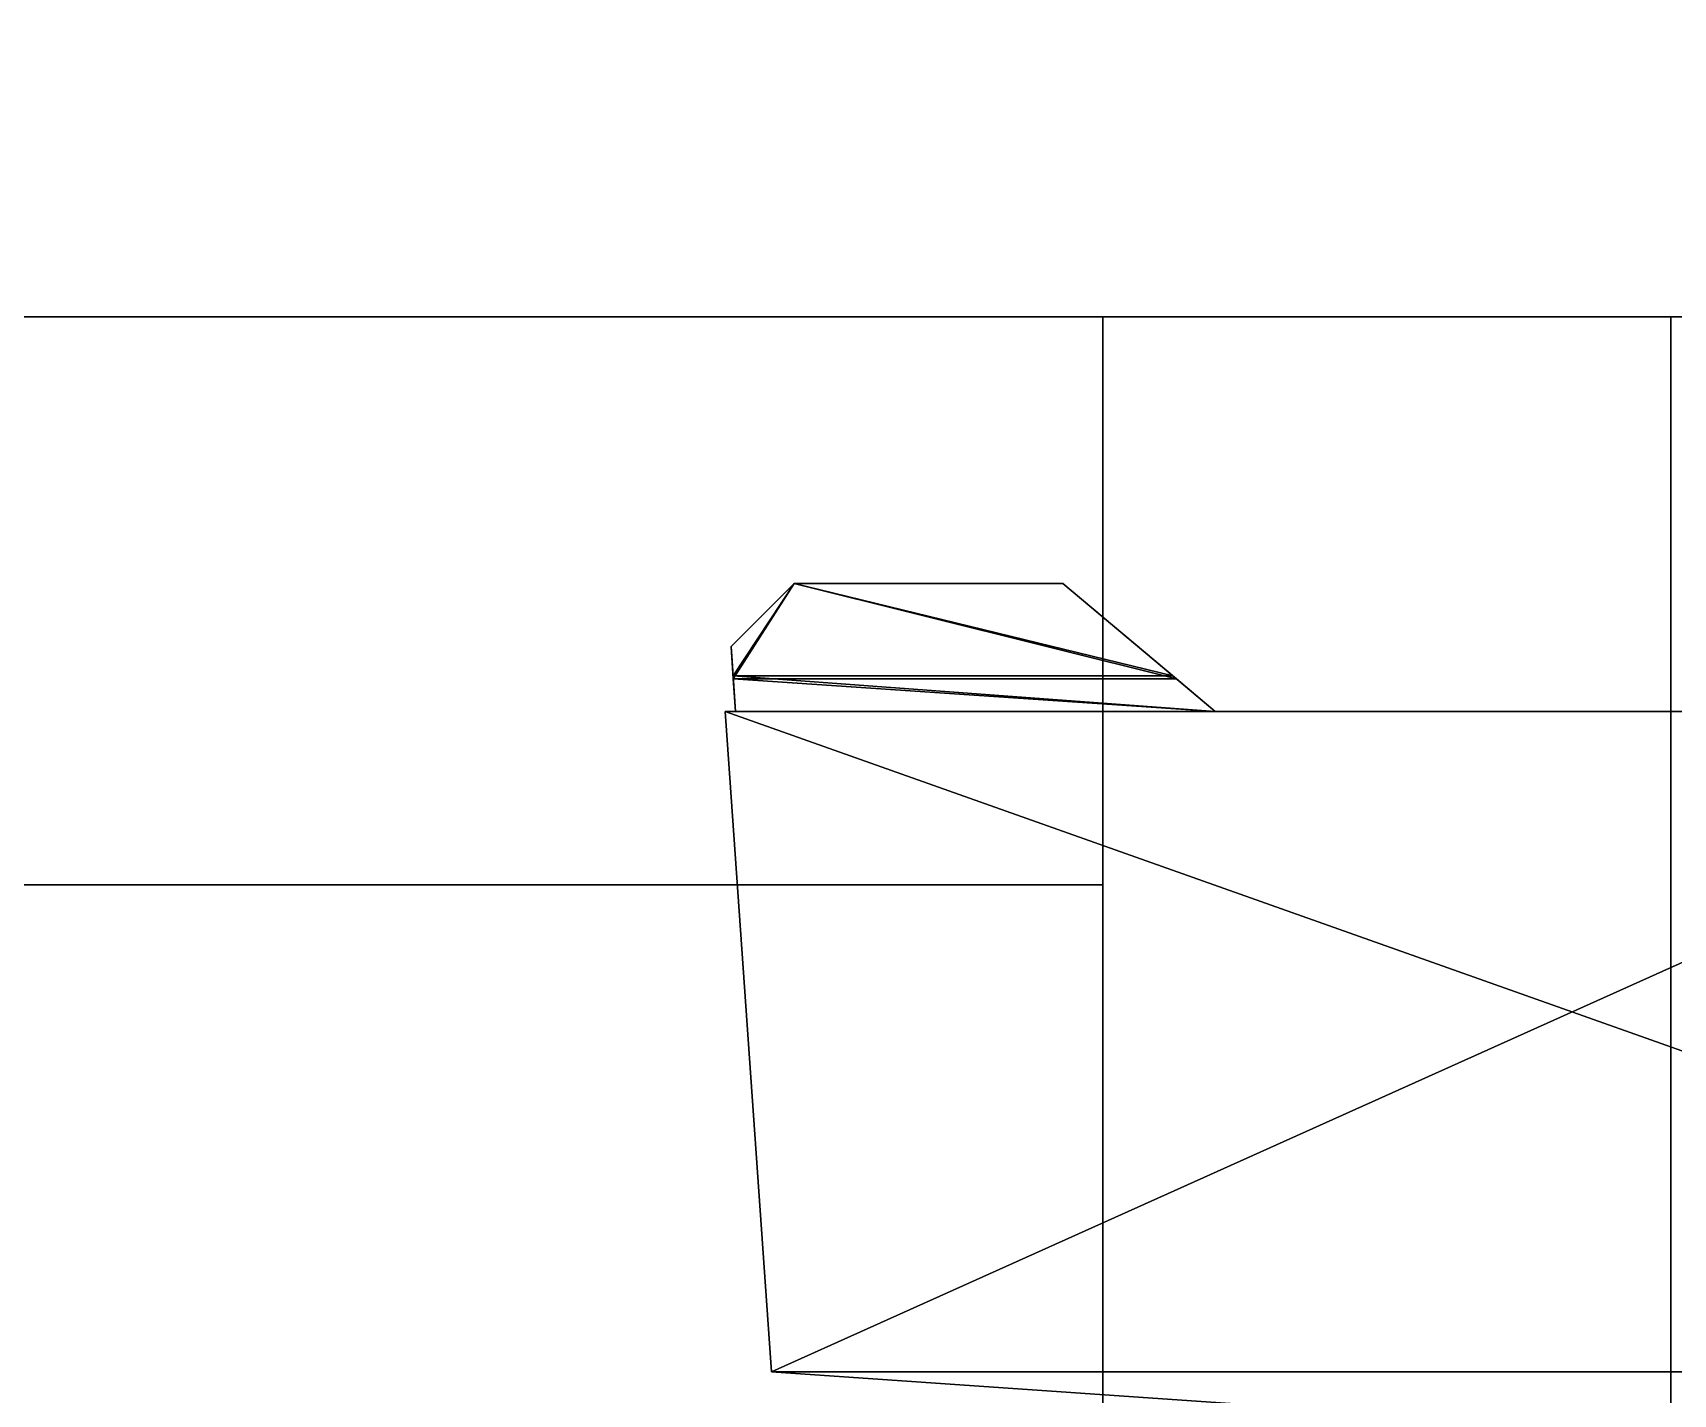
# Model space of a CAD drawing. Extents: x 0 to 2775, y -2341 to 0.
# Drawn here: x 606.1 to 658.1, y -1537.8 to -1494.7 of the extents above; entities that cross this region are included whole.
import ezdxf

# ---------------------------------------------------------------- set-up
doc = ezdxf.new("R2010")
doc.units = 0
for name, color, linetype in [('LAYER0', 7, 'CONTINUOUS'), ('LAYER121', 253, 'CONTINUOUS'), ('LAYER124', 253, 'CONTINUOUS'), ('LAYER127', 253, 'CONTINUOUS'), ('LAYER13', 7, 'CONTINUOUS'), ('LAYER130', 253, 'CONTINUOUS'), ('LAYER133', 253, 'CONTINUOUS'), ('LAYER20', 7, 'CONTINUOUS'), ('LAYER21', 7, 'CONTINUOUS'), ('LAYER267', 7, 'CONTINUOUS'), ('LAYER268', 7, 'CONTINUOUS'), ('LAYER54', 7, 'CONTINUOUS'), ('LAYER7', 7, 'CONTINUOUS')]:
    doc.layers.add(name, color=color, linetype=linetype)

msp = doc.modelspace()

# ---------------------------------------------------------------- linework, layer by layer
at = {"layer": 'LAYER0', "invisible_edges": 1}
for points in [[(2775, 0), (18, -2341), (18, 0), (2775, 0)], [(18, -2341), (2775, 0), (2775, -2341), (18, -2341)], [(2775, -2341, 5), (18, 0, 5), (18, -2341, 5), (2775, -2341, 5)], [(18, 0, 5), (2775, -2341, 5), (2775, 0, 5), (18, 0, 5)]]:
    msp.add_3dface(points, dxfattribs=at)
at = {"layer": 'LAYER121'}
for points in [[(628.2313, -1514.12, 197.125), (628.2977, -1515.138, 197.125), (630.2313, -1512.12, 197.125), (628.2313, -1514.12, 197.125)], [(628.2313, -1514.12, 196.525), (630.2313, -1512.12, 196.525), (628.2913, -1515.046, 196.525), (628.2313, -1514.12, 196.525)], [(628.2977, -1515.138, 178.875), (628.2313, -1514.12, 178.875), (630.2313, -1512.12, 178.875), (628.2977, -1515.138, 178.875)], [(630.2313, -1512.12, 179.475), (628.2313, -1514.12, 179.475), (628.2913, -1515.046, 179.475), (630.2313, -1512.12, 179.475)], [(630.2313, -1512.12, 196.525), (628.2313, -1514.12, 196.525), (630.2313, -1512.12, 197.125), (630.2313, -1512.12, 196.525)], [(630.2313, -1512.12, 197.125), (628.2313, -1514.12, 196.525), (628.2313, -1514.12, 197.125), (630.2313, -1512.12, 197.125)], [(628.2313, -1514.12, 179.475), (630.2313, -1512.12, 179.475), (630.2313, -1512.12, 178.875), (628.2313, -1514.12, 179.475)], [(628.2313, -1514.12, 179.475), (630.2313, -1512.12, 178.875), (628.2313, -1514.12, 178.875), (628.2313, -1514.12, 179.475)], [(630.2313, -1512.12, 196.525), (642.2256, -1515.046, 196.525), (628.2913, -1515.046, 196.525), (630.2313, -1512.12, 196.525)], [(642.2256, -1515.046, 179.475), (630.2313, -1512.12, 179.475), (628.2913, -1515.046, 179.475), (642.2256, -1515.046, 179.475)], [(642.3356, -1515.138, 197.125), (630.2313, -1512.12, 197.125), (628.2977, -1515.138, 197.125), (642.3356, -1515.138, 197.125)], [(630.2313, -1512.12, 178.875), (642.3356, -1515.138, 178.875), (628.2977, -1515.138, 178.875), (630.2313, -1512.12, 178.875)], [(642.3356, -1515.138, 197.125), (638.7384, -1512.12, 197.125), (630.2313, -1512.12, 197.125), (642.3356, -1515.138, 197.125)], [(638.7384, -1512.12, 196.525), (630.2313, -1512.12, 196.525), (630.2313, -1512.12, 197.125), (638.7384, -1512.12, 196.525)], [(638.7384, -1512.12, 196.525), (630.2313, -1512.12, 197.125), (638.7384, -1512.12, 197.125), (638.7384, -1512.12, 196.525)], [(638.7384, -1512.12, 196.525), (642.2256, -1515.046, 196.525), (630.2313, -1512.12, 196.525), (638.7384, -1512.12, 196.525)], [(638.7384, -1512.12, 178.875), (642.3356, -1515.138, 178.875), (630.2313, -1512.12, 178.875), (638.7384, -1512.12, 178.875)], [(630.2313, -1512.12, 179.475), (638.7384, -1512.12, 179.475), (630.2313, -1512.12, 178.875), (630.2313, -1512.12, 179.475)], [(630.2313, -1512.12, 178.875), (638.7384, -1512.12, 179.475), (638.7384, -1512.12, 178.875), (630.2313, -1512.12, 178.875)], [(642.2256, -1515.046, 179.475), (638.7384, -1512.12, 179.475), (630.2313, -1512.12, 179.475), (642.2256, -1515.046, 179.475)], [(642.2256, -1515.046, 196.525), (638.7384, -1512.12, 196.525), (638.7384, -1512.12, 197.125), (642.2256, -1515.046, 196.525)], [(642.2256, -1515.046, 196.525), (638.7384, -1512.12, 197.125), (642.3356, -1515.138, 197.125), (642.2256, -1515.046, 196.525)], [(638.7384, -1512.12, 179.475), (642.2256, -1515.046, 179.475), (638.7384, -1512.12, 178.875), (638.7384, -1512.12, 179.475)], [(638.7384, -1512.12, 178.875), (642.2256, -1515.046, 179.475), (642.3356, -1515.138, 178.875), (638.7384, -1512.12, 178.875)], [(628.2313, -1514.12, 196.525), (628.2913, -1515.046, 196.525), (628.2313, -1514.12, 197.125), (628.2313, -1514.12, 196.525)], [(628.2313, -1514.12, 197.125), (628.2913, -1515.046, 196.525), (628.2977, -1515.138, 197.125), (628.2313, -1514.12, 197.125)], [(628.2913, -1515.046, 179.475), (628.2313, -1514.12, 179.475), (628.2313, -1514.12, 178.875), (628.2913, -1515.046, 179.475)], [(628.2913, -1515.046, 179.475), (628.2313, -1514.12, 178.875), (628.2977, -1515.138, 178.875), (628.2913, -1515.046, 179.475)], [(628.3699, -1516.17, 196.1709), (628.2977, -1515.138, 197.125), (628.2913, -1515.046, 196.525), (628.3699, -1516.17, 196.1709)], [(642.2256, -1515.046, 196.525), (643.5651, -1516.17, 196.1709), (628.2913, -1515.046, 196.525), (642.2256, -1515.046, 196.525)], [(628.2913, -1515.046, 196.525), (643.5651, -1516.17, 196.1709), (628.3699, -1516.17, 196.1709), (628.2913, -1515.046, 196.525)], [(628.2977, -1515.138, 178.875), (628.3699, -1516.17, 179.8291), (628.2913, -1515.046, 179.475), (628.2977, -1515.138, 178.875)], [(643.5651, -1516.17, 179.8291), (642.2256, -1515.046, 179.475), (628.2913, -1515.046, 179.475), (643.5651, -1516.17, 179.8291)], [(643.5651, -1516.17, 179.8291), (628.2913, -1515.046, 179.475), (628.3699, -1516.17, 179.8291), (643.5651, -1516.17, 179.8291)], [(628.3699, -1516.17, 196.8), (643.5651, -1516.17, 196.8), (628.2977, -1515.138, 197.125), (628.3699, -1516.17, 196.8)], [(628.2977, -1515.138, 197.125), (643.5651, -1516.17, 196.8), (642.3356, -1515.138, 197.125), (628.2977, -1515.138, 197.125)], [(628.3699, -1516.17, 196.1709), (628.3699, -1516.17, 196.8), (628.2977, -1515.138, 197.125), (628.3699, -1516.17, 196.1709)], [(643.5651, -1516.17, 179.2), (628.3699, -1516.17, 179.2), (628.2977, -1515.138, 178.875), (643.5651, -1516.17, 179.2)], [(643.5651, -1516.17, 179.2), (628.2977, -1515.138, 178.875), (642.3356, -1515.138, 178.875), (643.5651, -1516.17, 179.2)], [(628.3699, -1516.17, 179.2), (628.3699, -1516.17, 179.8291), (628.2977, -1515.138, 178.875), (628.3699, -1516.17, 179.2)], [(643.5651, -1516.17, 196.1709), (642.2256, -1515.046, 196.525), (642.3356, -1515.138, 197.125), (643.5651, -1516.17, 196.1709)], [(642.2256, -1515.046, 179.475), (643.5651, -1516.17, 179.8291), (642.3356, -1515.138, 178.875), (642.2256, -1515.046, 179.475)], [(643.5651, -1516.17, 196.1709), (642.3356, -1515.138, 197.125), (643.5651, -1516.17, 196.8), (643.5651, -1516.17, 196.1709)], [(642.3356, -1515.138, 178.875), (643.5651, -1516.17, 179.8291), (643.5651, -1516.17, 179.2), (642.3356, -1515.138, 178.875)], [(628.0424, -1516.17, 196.8), (629.5056, -1537.095, 196.8), (687.011, -1537.095, 196.8), (628.0424, -1516.17, 196.8)], [(628.0424, -1516.17, 196.8), (687.011, -1537.095, 196.8), (676.0402, -1516.17, 196.8), (628.0424, -1516.17, 196.8)], [(628.0424, -1516.17, 179.2), (628.0424, -1516.17, 196.8), (676.0402, -1516.17, 196.8), (628.0424, -1516.17, 179.2)], [(628.0424, -1516.17, 179.2), (676.0402, -1516.17, 196.8), (676.0402, -1516.17, 179.2), (628.0424, -1516.17, 179.2)], [(628.0424, -1516.17, 179.2), (629.5056, -1537.095, 179.2), (628.0424, -1516.17, 196.8), (628.0424, -1516.17, 179.2)], [(628.0424, -1516.17, 196.8), (629.5056, -1537.095, 179.2), (629.5056, -1537.095, 196.8), (628.0424, -1516.17, 196.8)], [(629.5056, -1537.095, 179.2), (628.0424, -1516.17, 179.2), (676.0402, -1516.17, 179.2), (629.5056, -1537.095, 179.2)], [(629.5056, -1537.095, 179.2), (676.0402, -1516.17, 179.2), (687.011, -1537.095, 179.2), (629.5056, -1537.095, 179.2)], [(687.011, -1537.095, 180.6), (687.011, -1541.07, 180.6), (629.5056, -1537.095, 180.6), (687.011, -1537.095, 180.6)], [(687.011, -1541.07, 195.4), (687.011, -1537.095, 195.4), (629.5056, -1537.095, 195.4), (687.011, -1541.07, 195.4)], [(687.011, -1541.07, 195.4), (629.5056, -1537.095, 195.4), (629.5056, -1537.095, 180.6), (687.011, -1541.07, 195.4)], [(687.011, -1541.07, 195.4), (629.5056, -1537.095, 180.6), (687.011, -1541.07, 180.6), (687.011, -1541.07, 195.4)], [(687.011, -1537.095, 179.2), (687.011, -1537.095, 180.6), (629.5056, -1537.095, 180.6), (687.011, -1537.095, 179.2)], [(687.011, -1537.095, 179.2), (629.5056, -1537.095, 180.6), (629.5056, -1537.095, 179.2), (687.011, -1537.095, 179.2)], [(629.5056, -1537.095, 196.8), (629.5056, -1537.095, 195.4), (687.011, -1537.095, 196.8), (629.5056, -1537.095, 196.8)], [(687.011, -1537.095, 196.8), (629.5056, -1537.095, 195.4), (687.011, -1537.095, 195.4), (687.011, -1537.095, 196.8)]]:
    msp.add_3dface(points, dxfattribs=at)
at = {"layer": 'LAYER124'}
for points in [[(628.2313, -1514.12, 740.625), (628.2977, -1515.138, 740.625), (630.2313, -1512.12, 740.625), (628.2313, -1514.12, 740.625)], [(628.2313, -1514.12, 740.025), (630.2313, -1512.12, 740.025), (628.2913, -1515.046, 740.025), (628.2313, -1514.12, 740.025)], [(628.2977, -1515.138, 722.375), (628.2313, -1514.12, 722.375), (630.2313, -1512.12, 722.375), (628.2977, -1515.138, 722.375)], [(630.2313, -1512.12, 722.975), (628.2313, -1514.12, 722.975), (628.2913, -1515.046, 722.975), (630.2313, -1512.12, 722.975)], [(630.2313, -1512.12, 740.025), (628.2313, -1514.12, 740.025), (630.2313, -1512.12, 740.625), (630.2313, -1512.12, 740.025)], [(630.2313, -1512.12, 740.625), (628.2313, -1514.12, 740.025), (628.2313, -1514.12, 740.625), (630.2313, -1512.12, 740.625)], [(628.2313, -1514.12, 722.975), (630.2313, -1512.12, 722.975), (630.2313, -1512.12, 722.375), (628.2313, -1514.12, 722.975)], [(628.2313, -1514.12, 722.975), (630.2313, -1512.12, 722.375), (628.2313, -1514.12, 722.375), (628.2313, -1514.12, 722.975)], [(630.2313, -1512.12, 740.025), (642.2256, -1515.046, 740.025), (628.2913, -1515.046, 740.025), (630.2313, -1512.12, 740.025)], [(642.2256, -1515.046, 722.975), (630.2313, -1512.12, 722.975), (628.2913, -1515.046, 722.975), (642.2256, -1515.046, 722.975)], [(642.3356, -1515.138, 740.625), (630.2313, -1512.12, 740.625), (628.2977, -1515.138, 740.625), (642.3356, -1515.138, 740.625)], [(630.2313, -1512.12, 722.375), (642.3356, -1515.138, 722.375), (628.2977, -1515.138, 722.375), (630.2313, -1512.12, 722.375)], [(642.3356, -1515.138, 740.625), (638.7384, -1512.12, 740.625), (630.2313, -1512.12, 740.625), (642.3356, -1515.138, 740.625)], [(638.7384, -1512.12, 740.025), (630.2313, -1512.12, 740.025), (630.2313, -1512.12, 740.625), (638.7384, -1512.12, 740.025)], [(638.7384, -1512.12, 740.025), (630.2313, -1512.12, 740.625), (638.7384, -1512.12, 740.625), (638.7384, -1512.12, 740.025)], [(638.7384, -1512.12, 740.025), (642.2256, -1515.046, 740.025), (630.2313, -1512.12, 740.025), (638.7384, -1512.12, 740.025)], [(638.7384, -1512.12, 722.375), (642.3356, -1515.138, 722.375), (630.2313, -1512.12, 722.375), (638.7384, -1512.12, 722.375)], [(630.2313, -1512.12, 722.975), (638.7384, -1512.12, 722.975), (630.2313, -1512.12, 722.375), (630.2313, -1512.12, 722.975)], [(630.2313, -1512.12, 722.375), (638.7384, -1512.12, 722.975), (638.7384, -1512.12, 722.375), (630.2313, -1512.12, 722.375)], [(642.2256, -1515.046, 722.975), (638.7384, -1512.12, 722.975), (630.2313, -1512.12, 722.975), (642.2256, -1515.046, 722.975)], [(642.2256, -1515.046, 740.025), (638.7384, -1512.12, 740.025), (638.7384, -1512.12, 740.625), (642.2256, -1515.046, 740.025)], [(642.2256, -1515.046, 740.025), (638.7384, -1512.12, 740.625), (642.3356, -1515.138, 740.625), (642.2256, -1515.046, 740.025)], [(638.7384, -1512.12, 722.975), (642.2256, -1515.046, 722.975), (638.7384, -1512.12, 722.375), (638.7384, -1512.12, 722.975)], [(638.7384, -1512.12, 722.375), (642.2256, -1515.046, 722.975), (642.3356, -1515.138, 722.375), (638.7384, -1512.12, 722.375)], [(628.2313, -1514.12, 740.025), (628.2913, -1515.046, 740.025), (628.2313, -1514.12, 740.625), (628.2313, -1514.12, 740.025)], [(628.2313, -1514.12, 740.625), (628.2913, -1515.046, 740.025), (628.2977, -1515.138, 740.625), (628.2313, -1514.12, 740.625)], [(628.2913, -1515.046, 722.975), (628.2313, -1514.12, 722.975), (628.2313, -1514.12, 722.375), (628.2913, -1515.046, 722.975)], [(628.2913, -1515.046, 722.975), (628.2313, -1514.12, 722.375), (628.2977, -1515.138, 722.375), (628.2913, -1515.046, 722.975)], [(628.3699, -1516.17, 739.671), (628.2977, -1515.138, 740.625), (628.2913, -1515.046, 740.025), (628.3699, -1516.17, 739.671)], [(642.2256, -1515.046, 740.025), (643.5651, -1516.17, 739.671), (628.2913, -1515.046, 740.025), (642.2256, -1515.046, 740.025)], [(628.2913, -1515.046, 740.025), (643.5651, -1516.17, 739.671), (628.3699, -1516.17, 739.671), (628.2913, -1515.046, 740.025)], [(628.2977, -1515.138, 722.375), (628.3699, -1516.17, 723.329), (628.2913, -1515.046, 722.975), (628.2977, -1515.138, 722.375)], [(643.5651, -1516.17, 723.329), (642.2256, -1515.046, 722.975), (628.2913, -1515.046, 722.975), (643.5651, -1516.17, 723.329)], [(643.5651, -1516.17, 723.329), (628.2913, -1515.046, 722.975), (628.3699, -1516.17, 723.329), (643.5651, -1516.17, 723.329)], [(628.3699, -1516.17, 740.3), (643.5651, -1516.17, 740.3), (628.2977, -1515.138, 740.625), (628.3699, -1516.17, 740.3)], [(628.2977, -1515.138, 740.625), (643.5651, -1516.17, 740.3), (642.3356, -1515.138, 740.625), (628.2977, -1515.138, 740.625)], [(628.3699, -1516.17, 739.671), (628.3699, -1516.17, 740.3), (628.2977, -1515.138, 740.625), (628.3699, -1516.17, 739.671)], [(643.5651, -1516.17, 722.7), (628.3699, -1516.17, 722.7), (628.2977, -1515.138, 722.375), (643.5651, -1516.17, 722.7)], [(643.5651, -1516.17, 722.7), (628.2977, -1515.138, 722.375), (642.3356, -1515.138, 722.375), (643.5651, -1516.17, 722.7)], [(628.3699, -1516.17, 722.7), (628.3699, -1516.17, 723.329), (628.2977, -1515.138, 722.375), (628.3699, -1516.17, 722.7)], [(643.5651, -1516.17, 739.671), (642.2256, -1515.046, 740.025), (642.3356, -1515.138, 740.625), (643.5651, -1516.17, 739.671)], [(642.2256, -1515.046, 722.975), (643.5651, -1516.17, 723.329), (642.3356, -1515.138, 722.375), (642.2256, -1515.046, 722.975)], [(643.5651, -1516.17, 739.671), (642.3356, -1515.138, 740.625), (643.5651, -1516.17, 740.3), (643.5651, -1516.17, 739.671)], [(642.3356, -1515.138, 722.375), (643.5651, -1516.17, 723.329), (643.5651, -1516.17, 722.7), (642.3356, -1515.138, 722.375)], [(628.0424, -1516.17, 740.3), (629.5056, -1537.095, 740.3), (687.011, -1537.095, 740.3), (628.0424, -1516.17, 740.3)], [(628.0424, -1516.17, 740.3), (687.011, -1537.095, 740.3), (676.0402, -1516.17, 740.3), (628.0424, -1516.17, 740.3)], [(628.0424, -1516.17, 722.7), (628.0424, -1516.17, 740.3), (676.0402, -1516.17, 740.3), (628.0424, -1516.17, 722.7)], [(628.0424, -1516.17, 722.7), (676.0402, -1516.17, 740.3), (676.0402, -1516.17, 722.7), (628.0424, -1516.17, 722.7)], [(628.0424, -1516.17, 722.7), (629.5056, -1537.095, 722.7), (628.0424, -1516.17, 740.3), (628.0424, -1516.17, 722.7)], [(628.0424, -1516.17, 740.3), (629.5056, -1537.095, 722.7), (629.5056, -1537.095, 740.3), (628.0424, -1516.17, 740.3)], [(629.5056, -1537.095, 722.7), (628.0424, -1516.17, 722.7), (676.0402, -1516.17, 722.7), (629.5056, -1537.095, 722.7)], [(629.5056, -1537.095, 722.7), (676.0402, -1516.17, 722.7), (687.011, -1537.095, 722.7), (629.5056, -1537.095, 722.7)], [(687.011, -1537.095, 724.1), (687.011, -1541.07, 724.1), (629.5056, -1537.095, 724.1), (687.011, -1537.095, 724.1)], [(687.011, -1541.07, 738.9), (687.011, -1537.095, 738.9), (629.5056, -1537.095, 738.9), (687.011, -1541.07, 738.9)], [(687.011, -1541.07, 738.9), (629.5056, -1537.095, 738.9), (629.5056, -1537.095, 724.1), (687.011, -1541.07, 738.9)], [(687.011, -1541.07, 738.9), (629.5056, -1537.095, 724.1), (687.011, -1541.07, 724.1), (687.011, -1541.07, 738.9)], [(687.011, -1537.095, 722.7), (687.011, -1537.095, 724.1), (629.5056, -1537.095, 724.1), (687.011, -1537.095, 722.7)], [(687.011, -1537.095, 722.7), (629.5056, -1537.095, 724.1), (629.5056, -1537.095, 722.7), (687.011, -1537.095, 722.7)], [(629.5056, -1537.095, 740.3), (629.5056, -1537.095, 738.9), (687.011, -1537.095, 740.3), (629.5056, -1537.095, 740.3)], [(687.011, -1537.095, 740.3), (629.5056, -1537.095, 738.9), (687.011, -1537.095, 738.9), (687.011, -1537.095, 740.3)]]:
    msp.add_3dface(points, dxfattribs=at)
at = {"layer": 'LAYER127'}
for points in [[(628.2313, -1514.12, 1284.125), (628.2977, -1515.138, 1284.125), (630.2313, -1512.12, 1284.125), (628.2313, -1514.12, 1284.125)], [(628.2313, -1514.12, 1283.525), (630.2313, -1512.12, 1283.525), (628.2913, -1515.046, 1283.525), (628.2313, -1514.12, 1283.525)], [(628.2977, -1515.138, 1265.875), (628.2313, -1514.12, 1265.875), (630.2313, -1512.12, 1265.875), (628.2977, -1515.138, 1265.875)], [(630.2313, -1512.12, 1266.475), (628.2313, -1514.12, 1266.475), (628.2913, -1515.046, 1266.475), (630.2313, -1512.12, 1266.475)], [(630.2313, -1512.12, 1283.525), (628.2313, -1514.12, 1283.525), (630.2313, -1512.12, 1284.125), (630.2313, -1512.12, 1283.525)], [(630.2313, -1512.12, 1284.125), (628.2313, -1514.12, 1283.525), (628.2313, -1514.12, 1284.125), (630.2313, -1512.12, 1284.125)], [(628.2313, -1514.12, 1266.475), (630.2313, -1512.12, 1266.475), (630.2313, -1512.12, 1265.875), (628.2313, -1514.12, 1266.475)], [(628.2313, -1514.12, 1266.475), (630.2313, -1512.12, 1265.875), (628.2313, -1514.12, 1265.875), (628.2313, -1514.12, 1266.475)], [(630.2313, -1512.12, 1283.525), (642.2256, -1515.046, 1283.525), (628.2913, -1515.046, 1283.525), (630.2313, -1512.12, 1283.525)], [(642.2256, -1515.046, 1266.475), (630.2313, -1512.12, 1266.475), (628.2913, -1515.046, 1266.475), (642.2256, -1515.046, 1266.475)], [(642.3356, -1515.138, 1284.125), (630.2313, -1512.12, 1284.125), (628.2977, -1515.138, 1284.125), (642.3356, -1515.138, 1284.125)], [(630.2313, -1512.12, 1265.875), (642.3356, -1515.138, 1265.875), (628.2977, -1515.138, 1265.875), (630.2313, -1512.12, 1265.875)], [(642.3356, -1515.138, 1284.125), (638.7384, -1512.12, 1284.125), (630.2313, -1512.12, 1284.125), (642.3356, -1515.138, 1284.125)], [(638.7384, -1512.12, 1283.525), (630.2313, -1512.12, 1283.525), (630.2313, -1512.12, 1284.125), (638.7384, -1512.12, 1283.525)], [(638.7384, -1512.12, 1283.525), (630.2313, -1512.12, 1284.125), (638.7384, -1512.12, 1284.125), (638.7384, -1512.12, 1283.525)], [(638.7384, -1512.12, 1283.525), (642.2256, -1515.046, 1283.525), (630.2313, -1512.12, 1283.525), (638.7384, -1512.12, 1283.525)], [(638.7384, -1512.12, 1265.875), (642.3356, -1515.138, 1265.875), (630.2313, -1512.12, 1265.875), (638.7384, -1512.12, 1265.875)], [(630.2313, -1512.12, 1266.475), (638.7384, -1512.12, 1266.475), (630.2313, -1512.12, 1265.875), (630.2313, -1512.12, 1266.475)], [(630.2313, -1512.12, 1265.875), (638.7384, -1512.12, 1266.475), (638.7384, -1512.12, 1265.875), (630.2313, -1512.12, 1265.875)], [(642.2256, -1515.046, 1266.475), (638.7384, -1512.12, 1266.475), (630.2313, -1512.12, 1266.475), (642.2256, -1515.046, 1266.475)], [(642.2256, -1515.046, 1283.525), (638.7384, -1512.12, 1283.525), (638.7384, -1512.12, 1284.125), (642.2256, -1515.046, 1283.525)], [(642.2256, -1515.046, 1283.525), (638.7384, -1512.12, 1284.125), (642.3356, -1515.138, 1284.125), (642.2256, -1515.046, 1283.525)], [(638.7384, -1512.12, 1266.475), (642.2256, -1515.046, 1266.475), (638.7384, -1512.12, 1265.875), (638.7384, -1512.12, 1266.475)], [(638.7384, -1512.12, 1265.875), (642.2256, -1515.046, 1266.475), (642.3356, -1515.138, 1265.875), (638.7384, -1512.12, 1265.875)], [(628.2313, -1514.12, 1283.525), (628.2913, -1515.046, 1283.525), (628.2313, -1514.12, 1284.125), (628.2313, -1514.12, 1283.525)], [(628.2313, -1514.12, 1284.125), (628.2913, -1515.046, 1283.525), (628.2977, -1515.138, 1284.125), (628.2313, -1514.12, 1284.125)], [(628.2913, -1515.046, 1266.475), (628.2313, -1514.12, 1266.475), (628.2313, -1514.12, 1265.875), (628.2913, -1515.046, 1266.475)], [(628.2913, -1515.046, 1266.475), (628.2313, -1514.12, 1265.875), (628.2977, -1515.138, 1265.875), (628.2913, -1515.046, 1266.475)], [(628.3699, -1516.17, 1283.171), (628.2977, -1515.138, 1284.125), (628.2913, -1515.046, 1283.525), (628.3699, -1516.17, 1283.171)], [(642.2256, -1515.046, 1283.525), (643.5651, -1516.17, 1283.171), (628.2913, -1515.046, 1283.525), (642.2256, -1515.046, 1283.525)], [(628.2913, -1515.046, 1283.525), (643.5651, -1516.17, 1283.171), (628.3699, -1516.17, 1283.171), (628.2913, -1515.046, 1283.525)], [(628.2977, -1515.138, 1265.875), (628.3699, -1516.17, 1266.829), (628.2913, -1515.046, 1266.475), (628.2977, -1515.138, 1265.875)], [(643.5651, -1516.17, 1266.829), (642.2256, -1515.046, 1266.475), (628.2913, -1515.046, 1266.475), (643.5651, -1516.17, 1266.829)], [(643.5651, -1516.17, 1266.829), (628.2913, -1515.046, 1266.475), (628.3699, -1516.17, 1266.829), (643.5651, -1516.17, 1266.829)], [(628.3699, -1516.17, 1283.8), (643.5651, -1516.17, 1283.8), (628.2977, -1515.138, 1284.125), (628.3699, -1516.17, 1283.8)], [(628.2977, -1515.138, 1284.125), (643.5651, -1516.17, 1283.8), (642.3356, -1515.138, 1284.125), (628.2977, -1515.138, 1284.125)], [(628.3699, -1516.17, 1283.171), (628.3699, -1516.17, 1283.8), (628.2977, -1515.138, 1284.125), (628.3699, -1516.17, 1283.171)], [(643.5651, -1516.17, 1266.2), (628.3699, -1516.17, 1266.2), (628.2977, -1515.138, 1265.875), (643.5651, -1516.17, 1266.2)], [(643.5651, -1516.17, 1266.2), (628.2977, -1515.138, 1265.875), (642.3356, -1515.138, 1265.875), (643.5651, -1516.17, 1266.2)], [(628.3699, -1516.17, 1266.2), (628.3699, -1516.17, 1266.829), (628.2977, -1515.138, 1265.875), (628.3699, -1516.17, 1266.2)], [(643.5651, -1516.17, 1283.171), (642.2256, -1515.046, 1283.525), (642.3356, -1515.138, 1284.125), (643.5651, -1516.17, 1283.171)], [(642.2256, -1515.046, 1266.475), (643.5651, -1516.17, 1266.829), (642.3356, -1515.138, 1265.875), (642.2256, -1515.046, 1266.475)], [(643.5651, -1516.17, 1283.171), (642.3356, -1515.138, 1284.125), (643.5651, -1516.17, 1283.8), (643.5651, -1516.17, 1283.171)], [(642.3356, -1515.138, 1265.875), (643.5651, -1516.17, 1266.829), (643.5651, -1516.17, 1266.2), (642.3356, -1515.138, 1265.875)], [(628.0424, -1516.17, 1283.8), (629.5056, -1537.095, 1283.8), (687.011, -1537.095, 1283.8), (628.0424, -1516.17, 1283.8)], [(628.0424, -1516.17, 1283.8), (687.011, -1537.095, 1283.8), (676.0402, -1516.17, 1283.8), (628.0424, -1516.17, 1283.8)], [(628.0424, -1516.17, 1266.2), (628.0424, -1516.17, 1283.8), (676.0402, -1516.17, 1283.8), (628.0424, -1516.17, 1266.2)], [(628.0424, -1516.17, 1266.2), (676.0402, -1516.17, 1283.8), (676.0402, -1516.17, 1266.2), (628.0424, -1516.17, 1266.2)], [(628.0424, -1516.17, 1266.2), (629.5056, -1537.095, 1266.2), (628.0424, -1516.17, 1283.8), (628.0424, -1516.17, 1266.2)], [(628.0424, -1516.17, 1283.8), (629.5056, -1537.095, 1266.2), (629.5056, -1537.095, 1283.8), (628.0424, -1516.17, 1283.8)], [(629.5056, -1537.095, 1266.2), (628.0424, -1516.17, 1266.2), (676.0402, -1516.17, 1266.2), (629.5056, -1537.095, 1266.2)], [(629.5056, -1537.095, 1266.2), (676.0402, -1516.17, 1266.2), (687.011, -1537.095, 1266.2), (629.5056, -1537.095, 1266.2)], [(687.011, -1537.095, 1267.6), (687.011, -1541.07, 1267.6), (629.5056, -1537.095, 1267.6), (687.011, -1537.095, 1267.6)], [(687.011, -1541.07, 1282.4), (687.011, -1537.095, 1282.4), (629.5056, -1537.095, 1282.4), (687.011, -1541.07, 1282.4)], [(687.011, -1541.07, 1282.4), (629.5056, -1537.095, 1282.4), (629.5056, -1537.095, 1267.6), (687.011, -1541.07, 1282.4)], [(687.011, -1541.07, 1282.4), (629.5056, -1537.095, 1267.6), (687.011, -1541.07, 1267.6), (687.011, -1541.07, 1282.4)], [(687.011, -1537.095, 1266.2), (687.011, -1537.095, 1267.6), (629.5056, -1537.095, 1267.6), (687.011, -1537.095, 1266.2)], [(687.011, -1537.095, 1266.2), (629.5056, -1537.095, 1267.6), (629.5056, -1537.095, 1266.2), (687.011, -1537.095, 1266.2)], [(629.5056, -1537.095, 1283.8), (629.5056, -1537.095, 1282.4), (687.011, -1537.095, 1283.8), (629.5056, -1537.095, 1283.8)], [(687.011, -1537.095, 1283.8), (629.5056, -1537.095, 1282.4), (687.011, -1537.095, 1282.4), (687.011, -1537.095, 1283.8)]]:
    msp.add_3dface(points, dxfattribs=at)
at = {"layer": 'LAYER13', "invisible_edges": 1}
for points in [[(168, -1503.667, 5), (718, -1485.667, 5), (718, -1503.667, 5), (168, -1503.667, 5)], [(718, -1485.667, 5), (168, -1503.667, 5), (168, -1485.667, 5), (718, -1485.667, 5)], [(168, -1485.667, 2465), (718, -1503.667, 2465), (718, -1485.667, 2465), (168, -1485.667, 2465)], [(718, -1503.667, 2465), (168, -1485.667, 2465), (168, -1503.667, 2465), (718, -1503.667, 2465)], [(718, -1503.667, 2465), (168, -1503.667, 5), (718, -1503.667, 5), (718, -1503.667, 2465)], [(168, -1503.667, 5), (718, -1503.667, 2465), (168, -1503.667, 2465), (168, -1503.667, 5)]]:
    msp.add_3dface(points, dxfattribs=at)
at = {"layer": 'LAYER130'}
for points in [[(628.2313, -1514.12, 1827.625), (628.2977, -1515.138, 1827.625), (630.2313, -1512.12, 1827.625), (628.2313, -1514.12, 1827.625)], [(628.2313, -1514.12, 1827.025), (630.2313, -1512.12, 1827.025), (628.2913, -1515.046, 1827.025), (628.2313, -1514.12, 1827.025)], [(628.2977, -1515.138, 1809.375), (628.2313, -1514.12, 1809.375), (630.2313, -1512.12, 1809.375), (628.2977, -1515.138, 1809.375)], [(630.2313, -1512.12, 1809.975), (628.2313, -1514.12, 1809.975), (628.2913, -1515.046, 1809.975), (630.2313, -1512.12, 1809.975)], [(630.2313, -1512.12, 1827.025), (628.2313, -1514.12, 1827.025), (630.2313, -1512.12, 1827.625), (630.2313, -1512.12, 1827.025)], [(630.2313, -1512.12, 1827.625), (628.2313, -1514.12, 1827.025), (628.2313, -1514.12, 1827.625), (630.2313, -1512.12, 1827.625)], [(628.2313, -1514.12, 1809.975), (630.2313, -1512.12, 1809.975), (630.2313, -1512.12, 1809.375), (628.2313, -1514.12, 1809.975)], [(628.2313, -1514.12, 1809.975), (630.2313, -1512.12, 1809.375), (628.2313, -1514.12, 1809.375), (628.2313, -1514.12, 1809.975)], [(630.2313, -1512.12, 1827.025), (642.2256, -1515.046, 1827.025), (628.2913, -1515.046, 1827.025), (630.2313, -1512.12, 1827.025)], [(642.2256, -1515.046, 1809.975), (630.2313, -1512.12, 1809.975), (628.2913, -1515.046, 1809.975), (642.2256, -1515.046, 1809.975)], [(642.3356, -1515.138, 1827.625), (630.2313, -1512.12, 1827.625), (628.2977, -1515.138, 1827.625), (642.3356, -1515.138, 1827.625)], [(630.2313, -1512.12, 1809.375), (642.3356, -1515.138, 1809.375), (628.2977, -1515.138, 1809.375), (630.2313, -1512.12, 1809.375)], [(642.3356, -1515.138, 1827.625), (638.7384, -1512.12, 1827.625), (630.2313, -1512.12, 1827.625), (642.3356, -1515.138, 1827.625)], [(638.7384, -1512.12, 1827.025), (630.2313, -1512.12, 1827.025), (630.2313, -1512.12, 1827.625), (638.7384, -1512.12, 1827.025)], [(638.7384, -1512.12, 1827.025), (630.2313, -1512.12, 1827.625), (638.7384, -1512.12, 1827.625), (638.7384, -1512.12, 1827.025)], [(638.7384, -1512.12, 1827.025), (642.2256, -1515.046, 1827.025), (630.2313, -1512.12, 1827.025), (638.7384, -1512.12, 1827.025)], [(638.7384, -1512.12, 1809.375), (642.3356, -1515.138, 1809.375), (630.2313, -1512.12, 1809.375), (638.7384, -1512.12, 1809.375)], [(630.2313, -1512.12, 1809.975), (638.7384, -1512.12, 1809.975), (630.2313, -1512.12, 1809.375), (630.2313, -1512.12, 1809.975)], [(630.2313, -1512.12, 1809.375), (638.7384, -1512.12, 1809.975), (638.7384, -1512.12, 1809.375), (630.2313, -1512.12, 1809.375)], [(642.2256, -1515.046, 1809.975), (638.7384, -1512.12, 1809.975), (630.2313, -1512.12, 1809.975), (642.2256, -1515.046, 1809.975)], [(642.2256, -1515.046, 1827.025), (638.7384, -1512.12, 1827.025), (638.7384, -1512.12, 1827.625), (642.2256, -1515.046, 1827.025)], [(642.2256, -1515.046, 1827.025), (638.7384, -1512.12, 1827.625), (642.3356, -1515.138, 1827.625), (642.2256, -1515.046, 1827.025)], [(638.7384, -1512.12, 1809.975), (642.2256, -1515.046, 1809.975), (638.7384, -1512.12, 1809.375), (638.7384, -1512.12, 1809.975)], [(638.7384, -1512.12, 1809.375), (642.2256, -1515.046, 1809.975), (642.3356, -1515.138, 1809.375), (638.7384, -1512.12, 1809.375)], [(628.2313, -1514.12, 1827.025), (628.2913, -1515.046, 1827.025), (628.2313, -1514.12, 1827.625), (628.2313, -1514.12, 1827.025)], [(628.2313, -1514.12, 1827.625), (628.2913, -1515.046, 1827.025), (628.2977, -1515.138, 1827.625), (628.2313, -1514.12, 1827.625)], [(628.2913, -1515.046, 1809.975), (628.2313, -1514.12, 1809.975), (628.2313, -1514.12, 1809.375), (628.2913, -1515.046, 1809.975)], [(628.2913, -1515.046, 1809.975), (628.2313, -1514.12, 1809.375), (628.2977, -1515.138, 1809.375), (628.2913, -1515.046, 1809.975)], [(628.3699, -1516.17, 1826.671), (628.2977, -1515.138, 1827.625), (628.2913, -1515.046, 1827.025), (628.3699, -1516.17, 1826.671)], [(642.2256, -1515.046, 1827.025), (643.5651, -1516.17, 1826.671), (628.2913, -1515.046, 1827.025), (642.2256, -1515.046, 1827.025)], [(628.2913, -1515.046, 1827.025), (643.5651, -1516.17, 1826.671), (628.3699, -1516.17, 1826.671), (628.2913, -1515.046, 1827.025)], [(628.2977, -1515.138, 1809.375), (628.3699, -1516.17, 1810.329), (628.2913, -1515.046, 1809.975), (628.2977, -1515.138, 1809.375)], [(643.5651, -1516.17, 1810.329), (642.2256, -1515.046, 1809.975), (628.2913, -1515.046, 1809.975), (643.5651, -1516.17, 1810.329)], [(643.5651, -1516.17, 1810.329), (628.2913, -1515.046, 1809.975), (628.3699, -1516.17, 1810.329), (643.5651, -1516.17, 1810.329)], [(628.3699, -1516.17, 1827.3), (643.5651, -1516.17, 1827.3), (628.2977, -1515.138, 1827.625), (628.3699, -1516.17, 1827.3)], [(628.2977, -1515.138, 1827.625), (643.5651, -1516.17, 1827.3), (642.3356, -1515.138, 1827.625), (628.2977, -1515.138, 1827.625)], [(628.3699, -1516.17, 1826.671), (628.3699, -1516.17, 1827.3), (628.2977, -1515.138, 1827.625), (628.3699, -1516.17, 1826.671)], [(643.5651, -1516.17, 1809.7), (628.3699, -1516.17, 1809.7), (628.2977, -1515.138, 1809.375), (643.5651, -1516.17, 1809.7)], [(643.5651, -1516.17, 1809.7), (628.2977, -1515.138, 1809.375), (642.3356, -1515.138, 1809.375), (643.5651, -1516.17, 1809.7)], [(628.3699, -1516.17, 1809.7), (628.3699, -1516.17, 1810.329), (628.2977, -1515.138, 1809.375), (628.3699, -1516.17, 1809.7)], [(643.5651, -1516.17, 1826.671), (642.2256, -1515.046, 1827.025), (642.3356, -1515.138, 1827.625), (643.5651, -1516.17, 1826.671)], [(642.2256, -1515.046, 1809.975), (643.5651, -1516.17, 1810.329), (642.3356, -1515.138, 1809.375), (642.2256, -1515.046, 1809.975)], [(643.5651, -1516.17, 1826.671), (642.3356, -1515.138, 1827.625), (643.5651, -1516.17, 1827.3), (643.5651, -1516.17, 1826.671)], [(642.3356, -1515.138, 1809.375), (643.5651, -1516.17, 1810.329), (643.5651, -1516.17, 1809.7), (642.3356, -1515.138, 1809.375)], [(628.0424, -1516.17, 1827.3), (629.5056, -1537.095, 1827.3), (687.011, -1537.095, 1827.3), (628.0424, -1516.17, 1827.3)], [(628.0424, -1516.17, 1827.3), (687.011, -1537.095, 1827.3), (676.0402, -1516.17, 1827.3), (628.0424, -1516.17, 1827.3)], [(628.0424, -1516.17, 1809.7), (628.0424, -1516.17, 1827.3), (676.0402, -1516.17, 1827.3), (628.0424, -1516.17, 1809.7)], [(628.0424, -1516.17, 1809.7), (676.0402, -1516.17, 1827.3), (676.0402, -1516.17, 1809.7), (628.0424, -1516.17, 1809.7)], [(628.0424, -1516.17, 1809.7), (629.5056, -1537.095, 1809.7), (628.0424, -1516.17, 1827.3), (628.0424, -1516.17, 1809.7)], [(628.0424, -1516.17, 1827.3), (629.5056, -1537.095, 1809.7), (629.5056, -1537.095, 1827.3), (628.0424, -1516.17, 1827.3)], [(629.5056, -1537.095, 1809.7), (628.0424, -1516.17, 1809.7), (676.0402, -1516.17, 1809.7), (629.5056, -1537.095, 1809.7)], [(629.5056, -1537.095, 1809.7), (676.0402, -1516.17, 1809.7), (687.011, -1537.095, 1809.7), (629.5056, -1537.095, 1809.7)], [(687.011, -1537.095, 1811.1), (687.011, -1541.07, 1811.1), (629.5056, -1537.095, 1811.1), (687.011, -1537.095, 1811.1)], [(687.011, -1541.07, 1825.9), (687.011, -1537.095, 1825.9), (629.5056, -1537.095, 1825.9), (687.011, -1541.07, 1825.9)], [(687.011, -1541.07, 1825.9), (629.5056, -1537.095, 1825.9), (629.5056, -1537.095, 1811.1), (687.011, -1541.07, 1825.9)], [(687.011, -1541.07, 1825.9), (629.5056, -1537.095, 1811.1), (687.011, -1541.07, 1811.1), (687.011, -1541.07, 1825.9)], [(687.011, -1537.095, 1809.7), (687.011, -1537.095, 1811.1), (629.5056, -1537.095, 1811.1), (687.011, -1537.095, 1809.7)], [(687.011, -1537.095, 1809.7), (629.5056, -1537.095, 1811.1), (629.5056, -1537.095, 1809.7), (687.011, -1537.095, 1809.7)], [(629.5056, -1537.095, 1827.3), (629.5056, -1537.095, 1825.9), (687.011, -1537.095, 1827.3), (629.5056, -1537.095, 1827.3)], [(687.011, -1537.095, 1827.3), (629.5056, -1537.095, 1825.9), (687.011, -1537.095, 1825.9), (687.011, -1537.095, 1827.3)]]:
    msp.add_3dface(points, dxfattribs=at)
at = {"layer": 'LAYER133'}
for points in [[(628.2313, -1514.12, 2371.125), (628.2977, -1515.138, 2371.125), (630.2313, -1512.12, 2371.125), (628.2313, -1514.12, 2371.125)], [(628.2313, -1514.12, 2370.525), (630.2313, -1512.12, 2370.525), (628.2913, -1515.046, 2370.525), (628.2313, -1514.12, 2370.525)], [(628.2977, -1515.138, 2352.875), (628.2313, -1514.12, 2352.875), (630.2313, -1512.12, 2352.875), (628.2977, -1515.138, 2352.875)], [(630.2313, -1512.12, 2353.475), (628.2313, -1514.12, 2353.475), (628.2913, -1515.046, 2353.475), (630.2313, -1512.12, 2353.475)], [(630.2313, -1512.12, 2370.525), (628.2313, -1514.12, 2370.525), (630.2313, -1512.12, 2371.125), (630.2313, -1512.12, 2370.525)], [(630.2313, -1512.12, 2371.125), (628.2313, -1514.12, 2370.525), (628.2313, -1514.12, 2371.125), (630.2313, -1512.12, 2371.125)], [(628.2313, -1514.12, 2353.475), (630.2313, -1512.12, 2353.475), (630.2313, -1512.12, 2352.875), (628.2313, -1514.12, 2353.475)], [(628.2313, -1514.12, 2353.475), (630.2313, -1512.12, 2352.875), (628.2313, -1514.12, 2352.875), (628.2313, -1514.12, 2353.475)], [(630.2313, -1512.12, 2370.525), (642.2256, -1515.046, 2370.525), (628.2913, -1515.046, 2370.525), (630.2313, -1512.12, 2370.525)], [(642.2256, -1515.046, 2353.475), (630.2313, -1512.12, 2353.475), (628.2913, -1515.046, 2353.475), (642.2256, -1515.046, 2353.475)], [(642.3356, -1515.138, 2371.125), (630.2313, -1512.12, 2371.125), (628.2977, -1515.138, 2371.125), (642.3356, -1515.138, 2371.125)], [(630.2313, -1512.12, 2352.875), (642.3356, -1515.138, 2352.875), (628.2977, -1515.138, 2352.875), (630.2313, -1512.12, 2352.875)], [(642.3356, -1515.138, 2371.125), (638.7384, -1512.12, 2371.125), (630.2313, -1512.12, 2371.125), (642.3356, -1515.138, 2371.125)], [(638.7384, -1512.12, 2370.525), (630.2313, -1512.12, 2370.525), (630.2313, -1512.12, 2371.125), (638.7384, -1512.12, 2370.525)], [(638.7384, -1512.12, 2370.525), (630.2313, -1512.12, 2371.125), (638.7384, -1512.12, 2371.125), (638.7384, -1512.12, 2370.525)], [(638.7384, -1512.12, 2370.525), (642.2256, -1515.046, 2370.525), (630.2313, -1512.12, 2370.525), (638.7384, -1512.12, 2370.525)], [(638.7384, -1512.12, 2352.875), (642.3356, -1515.138, 2352.875), (630.2313, -1512.12, 2352.875), (638.7384, -1512.12, 2352.875)], [(630.2313, -1512.12, 2353.475), (638.7384, -1512.12, 2353.475), (630.2313, -1512.12, 2352.875), (630.2313, -1512.12, 2353.475)], [(630.2313, -1512.12, 2352.875), (638.7384, -1512.12, 2353.475), (638.7384, -1512.12, 2352.875), (630.2313, -1512.12, 2352.875)], [(642.2256, -1515.046, 2353.475), (638.7384, -1512.12, 2353.475), (630.2313, -1512.12, 2353.475), (642.2256, -1515.046, 2353.475)], [(642.2256, -1515.046, 2370.525), (638.7384, -1512.12, 2370.525), (638.7384, -1512.12, 2371.125), (642.2256, -1515.046, 2370.525)], [(642.2256, -1515.046, 2370.525), (638.7384, -1512.12, 2371.125), (642.3356, -1515.138, 2371.125), (642.2256, -1515.046, 2370.525)], [(638.7384, -1512.12, 2353.475), (642.2256, -1515.046, 2353.475), (638.7384, -1512.12, 2352.875), (638.7384, -1512.12, 2353.475)], [(638.7384, -1512.12, 2352.875), (642.2256, -1515.046, 2353.475), (642.3356, -1515.138, 2352.875), (638.7384, -1512.12, 2352.875)], [(628.2313, -1514.12, 2370.525), (628.2913, -1515.046, 2370.525), (628.2313, -1514.12, 2371.125), (628.2313, -1514.12, 2370.525)], [(628.2313, -1514.12, 2371.125), (628.2913, -1515.046, 2370.525), (628.2977, -1515.138, 2371.125), (628.2313, -1514.12, 2371.125)], [(628.2913, -1515.046, 2353.475), (628.2313, -1514.12, 2353.475), (628.2313, -1514.12, 2352.875), (628.2913, -1515.046, 2353.475)], [(628.2913, -1515.046, 2353.475), (628.2313, -1514.12, 2352.875), (628.2977, -1515.138, 2352.875), (628.2913, -1515.046, 2353.475)], [(628.3699, -1516.17, 2370.171), (628.2977, -1515.138, 2371.125), (628.2913, -1515.046, 2370.525), (628.3699, -1516.17, 2370.171)], [(642.2256, -1515.046, 2370.525), (643.5651, -1516.17, 2370.171), (628.2913, -1515.046, 2370.525), (642.2256, -1515.046, 2370.525)], [(628.2913, -1515.046, 2370.525), (643.5651, -1516.17, 2370.171), (628.3699, -1516.17, 2370.171), (628.2913, -1515.046, 2370.525)], [(628.2977, -1515.138, 2352.875), (628.3699, -1516.17, 2353.829), (628.2913, -1515.046, 2353.475), (628.2977, -1515.138, 2352.875)], [(643.5651, -1516.17, 2353.829), (642.2256, -1515.046, 2353.475), (628.2913, -1515.046, 2353.475), (643.5651, -1516.17, 2353.829)], [(643.5651, -1516.17, 2353.829), (628.2913, -1515.046, 2353.475), (628.3699, -1516.17, 2353.829), (643.5651, -1516.17, 2353.829)], [(628.3699, -1516.17, 2370.8), (643.5651, -1516.17, 2370.8), (628.2977, -1515.138, 2371.125), (628.3699, -1516.17, 2370.8)], [(628.2977, -1515.138, 2371.125), (643.5651, -1516.17, 2370.8), (642.3356, -1515.138, 2371.125), (628.2977, -1515.138, 2371.125)], [(628.3699, -1516.17, 2370.171), (628.3699, -1516.17, 2370.8), (628.2977, -1515.138, 2371.125), (628.3699, -1516.17, 2370.171)], [(643.5651, -1516.17, 2353.2), (628.3699, -1516.17, 2353.2), (628.2977, -1515.138, 2352.875), (643.5651, -1516.17, 2353.2)], [(643.5651, -1516.17, 2353.2), (628.2977, -1515.138, 2352.875), (642.3356, -1515.138, 2352.875), (643.5651, -1516.17, 2353.2)], [(628.3699, -1516.17, 2353.2), (628.3699, -1516.17, 2353.829), (628.2977, -1515.138, 2352.875), (628.3699, -1516.17, 2353.2)], [(643.5651, -1516.17, 2370.171), (642.2256, -1515.046, 2370.525), (642.3356, -1515.138, 2371.125), (643.5651, -1516.17, 2370.171)], [(642.2256, -1515.046, 2353.475), (643.5651, -1516.17, 2353.829), (642.3356, -1515.138, 2352.875), (642.2256, -1515.046, 2353.475)], [(643.5651, -1516.17, 2370.171), (642.3356, -1515.138, 2371.125), (643.5651, -1516.17, 2370.8), (643.5651, -1516.17, 2370.171)], [(642.3356, -1515.138, 2352.875), (643.5651, -1516.17, 2353.829), (643.5651, -1516.17, 2353.2), (642.3356, -1515.138, 2352.875)], [(628.0424, -1516.17, 2370.8), (629.5056, -1537.095, 2370.8), (687.011, -1537.095, 2370.8), (628.0424, -1516.17, 2370.8)], [(628.0424, -1516.17, 2370.8), (687.011, -1537.095, 2370.8), (676.0402, -1516.17, 2370.8), (628.0424, -1516.17, 2370.8)], [(628.0424, -1516.17, 2353.2), (628.0424, -1516.17, 2370.8), (676.0402, -1516.17, 2370.8), (628.0424, -1516.17, 2353.2)], [(628.0424, -1516.17, 2353.2), (676.0402, -1516.17, 2370.8), (676.0402, -1516.17, 2353.2), (628.0424, -1516.17, 2353.2)], [(628.0424, -1516.17, 2353.2), (629.5056, -1537.095, 2353.2), (628.0424, -1516.17, 2370.8), (628.0424, -1516.17, 2353.2)], [(628.0424, -1516.17, 2370.8), (629.5056, -1537.095, 2353.2), (629.5056, -1537.095, 2370.8), (628.0424, -1516.17, 2370.8)], [(629.5056, -1537.095, 2353.2), (628.0424, -1516.17, 2353.2), (676.0402, -1516.17, 2353.2), (629.5056, -1537.095, 2353.2)], [(629.5056, -1537.095, 2353.2), (676.0402, -1516.17, 2353.2), (687.011, -1537.095, 2353.2), (629.5056, -1537.095, 2353.2)], [(687.011, -1537.095, 2354.6), (687.011, -1541.07, 2354.6), (629.5056, -1537.095, 2354.6), (687.011, -1537.095, 2354.6)], [(687.011, -1541.07, 2369.4), (687.011, -1537.095, 2369.4), (629.5056, -1537.095, 2369.4), (687.011, -1541.07, 2369.4)], [(687.011, -1541.07, 2369.4), (629.5056, -1537.095, 2369.4), (629.5056, -1537.095, 2354.6), (687.011, -1541.07, 2369.4)], [(687.011, -1541.07, 2369.4), (629.5056, -1537.095, 2354.6), (687.011, -1541.07, 2354.6), (687.011, -1541.07, 2369.4)], [(687.011, -1537.095, 2353.2), (687.011, -1537.095, 2354.6), (629.5056, -1537.095, 2354.6), (687.011, -1537.095, 2353.2)], [(687.011, -1537.095, 2353.2), (629.5056, -1537.095, 2354.6), (629.5056, -1537.095, 2353.2), (687.011, -1537.095, 2353.2)], [(629.5056, -1537.095, 2370.8), (629.5056, -1537.095, 2369.4), (687.011, -1537.095, 2370.8), (629.5056, -1537.095, 2370.8)], [(687.011, -1537.095, 2370.8), (629.5056, -1537.095, 2369.4), (687.011, -1537.095, 2369.4), (687.011, -1537.095, 2370.8)]]:
    msp.add_3dface(points, dxfattribs=at)
at = {"layer": 'LAYER20', "invisible_edges": 1}
for points in [[(192.6, -2133, 2196), (658, -1503.67, 2196), (192.6, -1503.67, 2196), (192.6, -2133, 2196)], [(658, -1503.67, 2196), (192.6, -2133, 2196), (658, -2133, 2196), (658, -1503.67, 2196)], [(192.6, -1503.67, 2178), (658, -1503.67, 2196), (658, -1503.67, 2178), (192.6, -1503.67, 2178)], [(658, -1503.67, 2196), (192.6, -1503.67, 2178), (192.6, -1503.67, 2196), (658, -1503.67, 2196)], [(658, -2133, 2178), (192.6, -1503.67, 2178), (658, -1503.67, 2178), (658, -2133, 2178)], [(192.6, -1503.67, 2178), (658, -2133, 2178), (192.6, -2133, 2178), (192.6, -1503.67, 2178)], [(658, -2133, 2178), (658, -1503.67, 2196), (658, -2133, 2196), (658, -2133, 2178)], [(658, -1503.67, 2196), (658, -2133, 2178), (658, -1503.67, 2178), (658, -1503.67, 2196)]]:
    msp.add_3dface(points, dxfattribs=at)
at = {"layer": 'LAYER21', "invisible_edges": 1}
for points in [[(192.6, -2133, 921), (658, -1503.67, 921), (192.6, -1503.67, 921), (192.6, -2133, 921)], [(658, -1503.67, 921), (192.6, -2133, 921), (658, -2133, 921), (658, -1503.67, 921)], [(192.6, -1503.67, 903), (658, -1503.67, 921), (658, -1503.67, 903), (192.6, -1503.67, 903)], [(658, -1503.67, 921), (192.6, -1503.67, 903), (192.6, -1503.67, 921), (658, -1503.67, 921)], [(658, -2133, 903), (192.6, -1503.67, 903), (658, -1503.67, 903), (658, -2133, 903)], [(192.6, -1503.67, 903), (658, -2133, 903), (192.6, -2133, 903), (192.6, -1503.67, 903)], [(658, -2133, 903), (658, -1503.67, 921), (658, -2133, 921), (658, -2133, 903)], [(658, -1503.67, 921), (658, -2133, 903), (658, -1503.67, 903), (658, -1503.67, 921)]]:
    msp.add_3dface(points, dxfattribs=at)
at = {"layer": 'LAYER267', "invisible_edges": 1}
for points in [[(240, -1521.67, 903), (640, -1521.67, 103), (240, -1521.67, 103), (240, -1521.67, 903)], [(640, -1521.67, 103), (240, -1521.67, 903), (640, -1521.67, 903), (640, -1521.67, 103)], [(240, -1539.67, 103), (640, -1521.67, 103), (640, -1539.67, 103), (240, -1539.67, 103)], [(640, -1521.67, 103), (240, -1539.67, 103), (240, -1521.67, 103), (640, -1521.67, 103)], [(240, -1521.67, 903), (640, -1539.67, 903), (640, -1521.67, 903), (240, -1521.67, 903)], [(640, -1539.67, 903), (240, -1521.67, 903), (240, -1539.67, 903), (640, -1539.67, 903)], [(640, -1539.67, 903), (640, -1521.67, 103), (640, -1521.67, 903), (640, -1539.67, 903)], [(640, -1521.67, 103), (640, -1539.67, 903), (640, -1539.67, 103), (640, -1521.67, 103)]]:
    msp.add_3dface(points, dxfattribs=at)
at = {"layer": 'LAYER268', "invisible_edges": 1}
for points in [[(560, -1503.67, 903), (640, -1503.67, 103), (560, -1503.67, 103), (560, -1503.67, 903)], [(640, -1503.67, 103), (560, -1503.67, 903), (640, -1503.67, 903), (640, -1503.67, 103)], [(560, -1521.67, 103), (640, -1503.67, 103), (640, -1521.67, 103), (560, -1521.67, 103)], [(640, -1503.67, 103), (560, -1521.67, 103), (560, -1503.67, 103), (640, -1503.67, 103)], [(560, -1503.67, 903), (640, -1521.67, 903), (640, -1503.67, 903), (560, -1503.67, 903)], [(640, -1521.67, 903), (560, -1503.67, 903), (560, -1521.67, 903), (640, -1521.67, 903)], [(640, -1521.67, 903), (640, -1503.67, 103), (640, -1503.67, 903), (640, -1521.67, 903)], [(640, -1503.67, 103), (640, -1521.67, 903), (640, -1521.67, 103), (640, -1503.67, 103)], [(640, -1521.67, 903), (560, -1521.67, 103), (640, -1521.67, 103), (640, -1521.67, 903)], [(560, -1521.67, 103), (640, -1521.67, 903), (560, -1521.67, 903), (560, -1521.67, 103)]]:
    msp.add_3dface(points, dxfattribs=at)
at = {"layer": 'LAYER54', "invisible_edges": 1}
for points in [[(168, -2133, 2464), (718, -1503.67, 2464), (168, -1503.67, 2464), (168, -2133, 2464)], [(718, -1503.67, 2464), (168, -2133, 2464), (718, -2133, 2464), (718, -1503.67, 2464)], [(168, -1503.67, 2446), (718, -1503.67, 2464), (718, -1503.67, 2446), (168, -1503.67, 2446)], [(718, -1503.67, 2464), (168, -1503.67, 2446), (168, -1503.67, 2464), (718, -1503.67, 2464)], [(718, -2133, 2446), (168, -1503.67, 2446), (718, -1503.67, 2446), (718, -2133, 2446)], [(168, -1503.67, 2446), (718, -2133, 2446), (168, -2133, 2446), (168, -1503.67, 2446)]]:
    msp.add_3dface(points, dxfattribs=at)
at = {"layer": 'LAYER7', "invisible_edges": 1}
for points in [[(168, -1503.67, 85), (718, -2133, 85), (168, -2133, 85), (168, -1503.67, 85)], [(718, -2133, 85), (168, -1503.67, 85), (718, -1503.67, 85), (718, -2133, 85)], [(168, -1503.67, 85), (718, -1503.67, 103), (718, -1503.67, 85), (168, -1503.67, 85)], [(718, -1503.67, 103), (168, -1503.67, 85), (168, -1503.67, 103), (718, -1503.67, 103)], [(718, -1503.67, 103), (168, -2133, 103), (718, -2133, 103), (718, -1503.67, 103)], [(168, -2133, 103), (718, -1503.67, 103), (168, -1503.67, 103), (168, -2133, 103)]]:
    msp.add_3dface(points, dxfattribs=at)

doc.saveas('drawing.dxf')
